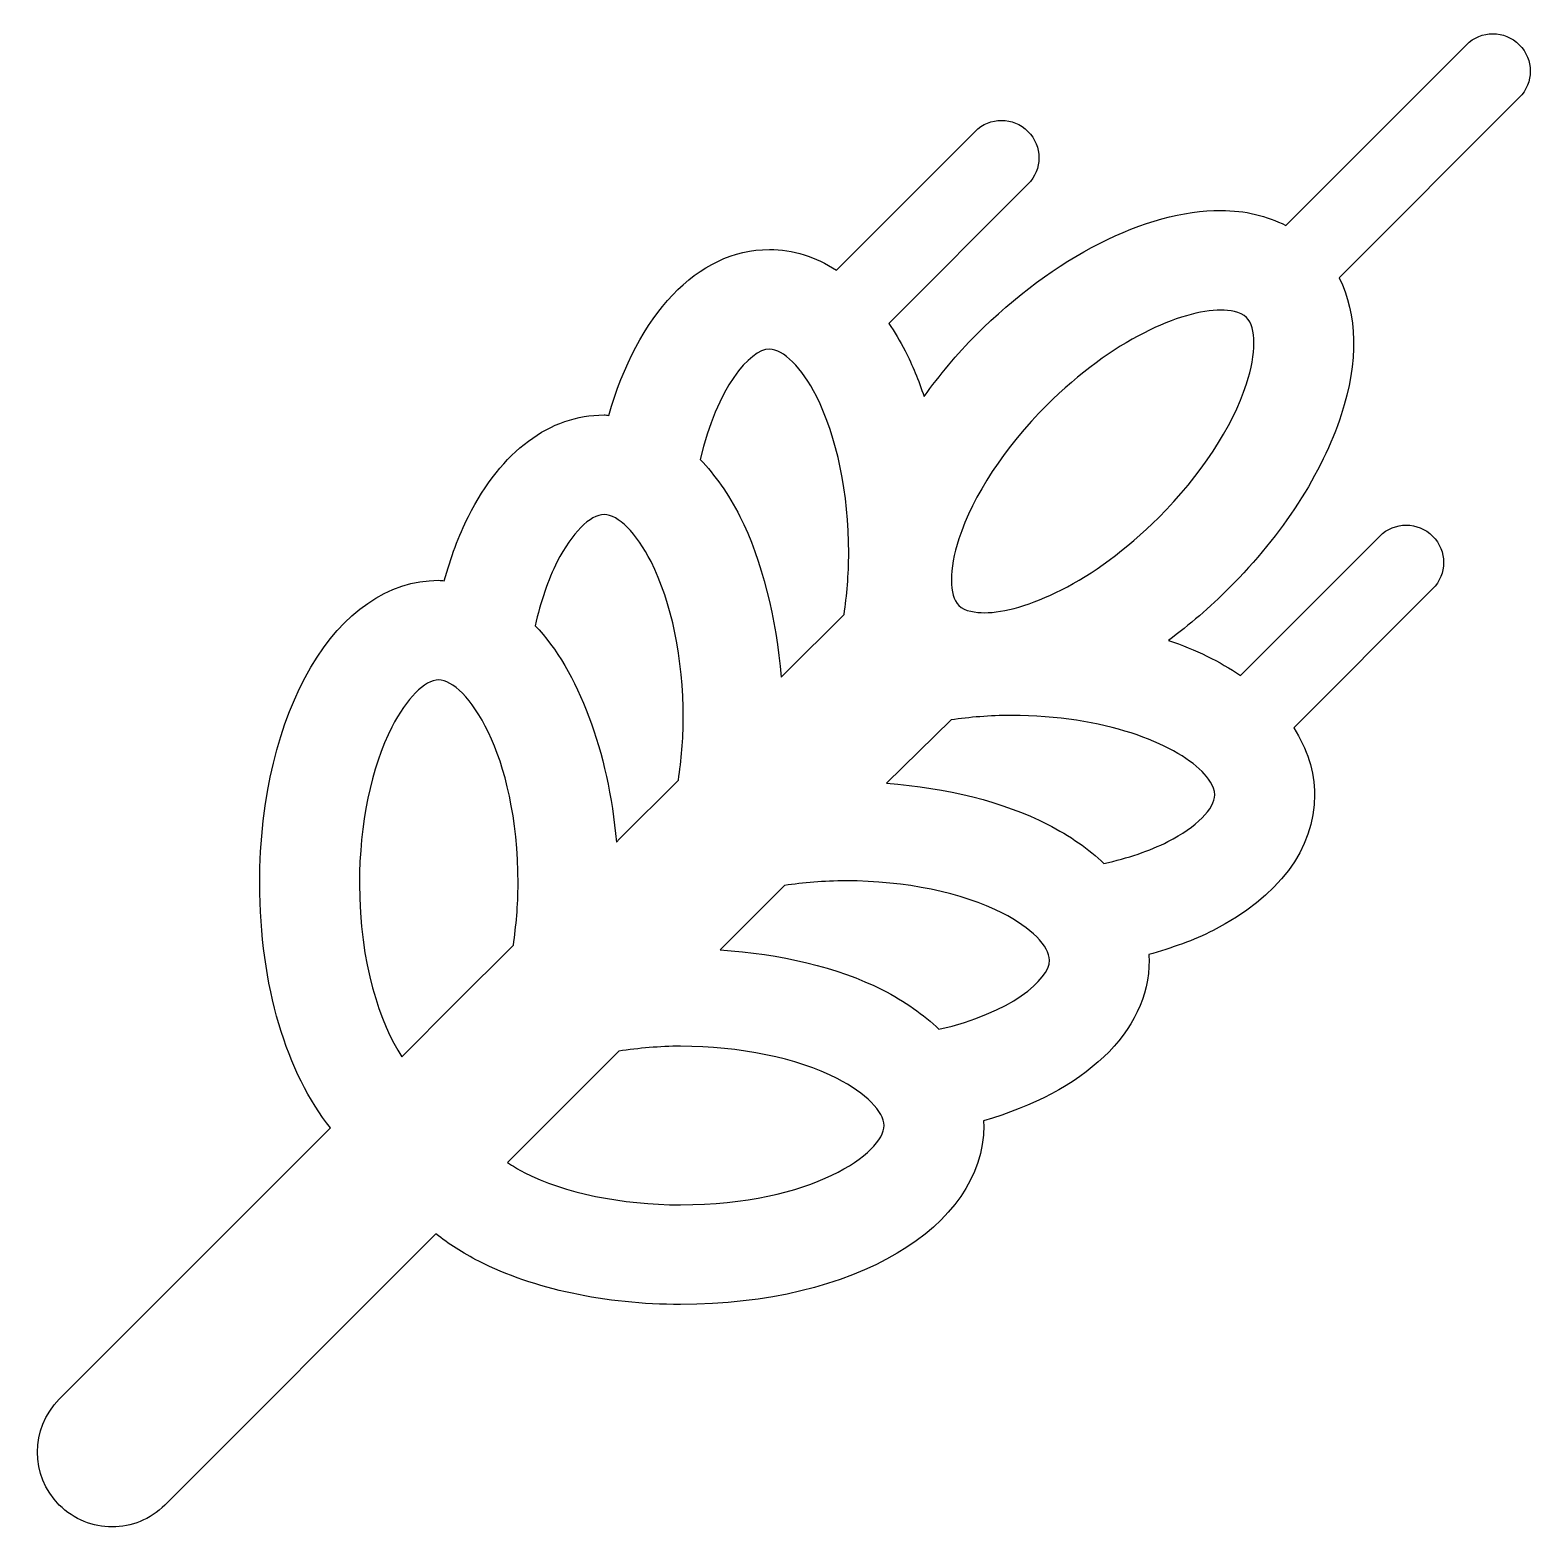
# Model space of a CAD drawing. Header units: centimetres. Extents: x -6.6 to 6.6, y -6.6 to 6.6.
import ezdxf

# ---------------------------------------------------------------- set-up
doc = ezdxf.new("R2010")
doc.units = ezdxf.units.CM
doc.header["$MEASUREMENT"] = 0
doc.layers.add('Layer 1', color=7, linetype='Continuous')

msp = doc.modelspace()

# ---------------------------------------------------------------- linework, layer by layer
at = {"layer": 'Layer 1'}
for points, knots in [([(6.43853, 6.42543), (6.31045, 6.55351), (6.10296, 6.55351), (5.97487, 6.42543), (5.97487, 6.42543), (5.97487, 6.42543), (4.38999, 4.84066), (4.38999, 4.84066), (4.38999, 4.84066), (4.22383, 4.92385), (4.03394, 4.97173), (3.82143, 4.97173), (3.82143, 4.97173), (3.15989, 4.97173), (2.35683, 4.56356), (1.67349, 3.88048), (1.67349, 3.88048), (1.50209, 3.70922), (1.35324, 3.52657), (1.21679, 3.3407), (1.21679, 3.3407), (1.16882, 3.48199), (1.11379, 3.61597), (1.05082, 3.73959), (1.05082, 3.73959), (1.00634, 3.82688), (0.9579, 3.90607), (0.90765, 3.98118), (0.90765, 3.98118), (0.90765, 3.98118), (2.12817, 5.20186), (2.12817, 5.20186), (2.12817, 5.20186), (2.25625, 5.32994), (2.25625, 5.53743), (2.12817, 5.66549), (2.12817, 5.66549), (2.00009, 5.79357), (1.7926, 5.79357), (1.66451, 5.66549), (1.66451, 5.66549), (1.66451, 5.66549), (0.44766, 4.44849), (0.44766, 4.44849), (0.44766, 4.44849), (0.26589, 4.56514), (0.06846, 4.62933), (-0.14016, 4.62933), (-0.14016, 4.62933), (-0.77532, 4.62904), (-1.29814, 4.05114), (-1.54893, 3.17468), (-1.54893, 3.17468), (-1.56298, 3.17524), (-1.57655, 3.17817), (-1.59065, 3.17817), (-1.59065, 3.17817), (-2.06584, 3.17817), (-2.48851, 2.86223), (-2.78096, 2.28846), (-2.78096, 2.28846), (-2.86748, 2.11878), (-2.93479, 1.92572), (-2.99271, 1.724), (-2.99271, 1.724), (-3.00911, 1.72477), (-3.02504, 1.72789), (-3.04161, 1.72789), (-3.04161, 1.72789), (-3.93625, 1.72789), (-4.61083, 0.58455), (-4.61083, -0.93152), (-4.61083, -0.93152), (-4.61083, -1.83248), (-4.37125, -2.5994), (-3.98988, -3.07533), (-3.98988, -3.07533), (-3.98988, -3.07533), (-6.3696, -5.45491), (-6.3696, -5.45491), (-6.3696, -5.45491), (-6.62577, -5.71105), (-6.62577, -6.12605), (-6.3696, -6.3822), (-6.3696, -6.3822), (-6.24152, -6.51031), (-6.07374, -6.57434), (-5.90594, -6.57434), (-5.90594, -6.57434), (-5.73814, -6.57434), (-5.57037, -6.51031), (-5.44228, -6.3822), (-5.44228, -6.3822), (-5.44228, -6.3822), (-3.06505, -4.0051), (-3.06505, -4.0051), (-3.06505, -4.0051), (-2.95575, -4.09204), (-2.83015, -4.17232), (-2.68855, -4.24455), (-2.68855, -4.24455), (-2.20846, -4.48873), (-1.58003, -4.62365), (-0.9187, -4.62365), (-0.9187, -4.62365), (0.59734, -4.62365), (1.74047, -3.94909), (1.74047, -3.05467), (1.74047, -3.05467), (1.74047, -3.04036), (1.73753, -3.02657), (1.73695, -3.01234), (1.73695, -3.01234), (2.61367, -2.76141), (3.19136, -2.23859), (3.19118, -1.60394), (3.19118, -1.60394), (3.19118, -1.5874), (3.18787, -1.57142), (3.18713, -1.55502), (3.18713, -1.55502), (3.38956, -1.49702), (3.58324, -1.4295), (3.75347, -1.34267), (3.75347, -1.34267), (4.32619, -1.05065), (4.6417, -0.62798), (4.6417, -0.15321), (4.6417, -0.15321), (4.64186, 0.05192), (4.57706, 0.25012), (4.45972, 0.4334), (4.45972, 0.4334), (4.45972, 0.4334), (5.67807, 1.65189), (5.67807, 1.65189), (5.67807, 1.65189), (5.80615, 1.77997), (5.80615, 1.98746), (5.67807, 2.11555), (5.67807, 2.11555), (5.55001, 2.24363), (5.3425, 2.24363), (5.21444, 2.11555), (5.21444, 2.11555), (5.21444, 2.11555), (3.99241, 0.89336), (3.99241, 0.89336), (3.99241, 0.89336), (3.81059, 1.01573), (3.59892, 1.11976), (3.3613, 1.20128), (3.3613, 1.20128), (3.54349, 1.33595), (3.72227, 1.48994), (3.89348, 1.66128), (3.89348, 1.66128), (4.36118, 2.12835), (4.71022, 2.66757), (4.87672, 3.18033), (4.87672, 3.18033), (5.0283, 3.64761), (5.01917, 4.06155), (4.85759, 4.38104), (4.85759, 4.38104), (4.85759, 4.38104), (6.43845, 5.96182), (6.43845, 5.96182), (6.43845, 5.96182), (6.56661, 6.08984), (6.56661, 6.29735), (6.43853, 6.42543)], [0, 0, 0, 0, 0.02272727, 0.02272727, 0.02272727, 0.02272727, 0.04545455, 0.04545455, 0.04545455, 0.04545455, 0.06818182, 0.06818182, 0.06818182, 0.06818182, 0.09090909, 0.09090909, 0.09090909, 0.09090909, 0.11363636, 0.11363636, 0.11363636, 0.11363636, 0.13636364, 0.13636364, 0.13636364, 0.13636364, 0.15909091, 0.15909091, 0.15909091, 0.15909091, 0.18181818, 0.18181818, 0.18181818, 0.18181818, 0.20454545, 0.20454545, 0.20454545, 0.20454545, 0.22727273, 0.22727273, 0.22727273, 0.22727273, 0.25, 0.25, 0.25, 0.25, 0.27272727, 0.27272727, 0.27272727, 0.27272727, 0.29545455, 0.29545455, 0.29545455, 0.29545455, 0.31818182, 0.31818182, 0.31818182, 0.31818182, 0.34090909, 0.34090909, 0.34090909, 0.34090909, 0.36363636, 0.36363636, 0.36363636, 0.36363636, 0.38636364, 0.38636364, 0.38636364, 0.38636364, 0.40909091, 0.40909091, 0.40909091, 0.40909091, 0.43181818, 0.43181818, 0.43181818, 0.43181818, 0.45454545, 0.45454545, 0.45454545, 0.45454545, 0.47727273, 0.47727273, 0.47727273, 0.47727273, 0.5, 0.5, 0.5, 0.5, 0.52272727, 0.52272727, 0.52272727, 0.52272727, 0.54545455, 0.54545455, 0.54545455, 0.54545455, 0.56818182, 0.56818182, 0.56818182, 0.56818182, 0.59090909, 0.59090909, 0.59090909, 0.59090909, 0.61363636, 0.61363636, 0.61363636, 0.61363636, 0.63636364, 0.63636364, 0.63636364, 0.63636364, 0.65909091, 0.65909091, 0.65909091, 0.65909091, 0.68181818, 0.68181818, 0.68181818, 0.68181818, 0.70454545, 0.70454545, 0.70454545, 0.70454545, 0.72727273, 0.72727273, 0.72727273, 0.72727273, 0.75, 0.75, 0.75, 0.75, 0.77272727, 0.77272727, 0.77272727, 0.77272727, 0.79545455, 0.79545455, 0.79545455, 0.79545455, 0.81818182, 0.81818182, 0.81818182, 0.81818182, 0.84090909, 0.84090909, 0.84090909, 0.84090909, 0.86363636, 0.86363636, 0.86363636, 0.86363636, 0.88636364, 0.88636364, 0.88636364, 0.88636364, 0.90909091, 0.90909091, 0.90909091, 0.90909091, 0.93181818, 0.93181818, 0.93181818, 0.93181818, 0.95454545, 0.95454545, 0.95454545, 0.95454545, 1, 1, 1, 1]), ([(4.04514, 3.45011), (3.9224, 3.07226), (3.64191, 2.64533), (3.27539, 2.27943), (3.27539, 2.27943), (2.69839, 1.70221), (2.0913, 1.44348), (1.74546, 1.44348), (1.74546, 1.44348), (1.67243, 1.44348), (1.57425, 1.45502), (1.52112, 1.50796), (1.52112, 1.50796), (1.43465, 1.59464), (1.43487, 1.82305), (1.52176, 2.09073), (1.52176, 2.09073), (1.64471, 2.469), (1.92522, 2.89594), (2.29172, 3.26225), (2.29172, 3.26225), (2.86875, 3.83904), (3.47562, 4.09733), (3.82144, 4.09733), (3.82144, 4.09733), (3.89423, 4.09733), (3.9922, 4.08582), (4.0456, 4.03285), (4.0456, 4.03285), (4.13202, 3.94621), (4.13202, 3.71779), (4.04514, 3.45011)], [0, 0, 0, 0, 0.11111111, 0.11111111, 0.11111111, 0.11111111, 0.22222222, 0.22222222, 0.22222222, 0.22222222, 0.33333333, 0.33333333, 0.33333333, 0.33333333, 0.44444444, 0.44444444, 0.44444444, 0.44444444, 0.55555556, 0.55555556, 0.55555556, 0.55555556, 0.66666667, 0.66666667, 0.66666667, 0.66666667, 0.77777778, 0.77777778, 0.77777778, 0.77777778, 1, 1, 1, 1]), ([(-0.13991, 3.75494), (-0.01759, 3.75494), (0.14399, 3.59315), (0.27168, 3.34253), (0.27168, 3.34253), (0.45226, 2.98817), (0.55579, 2.48779), (0.55558, 1.9695), (0.55558, 1.9695), (0.55558, 1.7713), (0.53875, 1.594), (0.51454, 1.42822), (0.51454, 1.42822), (0.51454, 1.42822), (-0.0046, 0.90961), (-0.0046, 0.90961), (-0.0046, 0.90961), (-0.0046, 0.90961), (-0.03572, 0.87849), (-0.03572, 0.87849), (-0.03572, 0.87849), (-0.08014, 1.38641), (-0.2073, 1.91081), (-0.39928, 2.2884), (-0.39928, 2.2884), (-0.50017, 2.4866), (-0.61751, 2.65173), (-0.74636, 2.786), (-0.74636, 2.786), (-0.60145, 3.41582), (-0.31197, 3.75494), (-0.13991, 3.75494)], [0, 0, 0, 0, 0.11111111, 0.11111111, 0.11111111, 0.11111111, 0.22222222, 0.22222222, 0.22222222, 0.22222222, 0.33333333, 0.33333333, 0.33333333, 0.33333333, 0.44444444, 0.44444444, 0.44444444, 0.44444444, 0.55555556, 0.55555556, 0.55555556, 0.55555556, 0.66666667, 0.66666667, 0.66666667, 0.66666667, 0.77777778, 0.77777778, 0.77777778, 0.77777778, 1, 1, 1, 1]), ([(-2.00178, 1.89135), (-1.87412, 2.14196), (-1.71254, 2.30376), (-1.58892, 2.30376), (-1.58892, 2.30376), (-1.46705, 2.30376), (-1.30587, 2.14194), (-1.17842, 1.89178), (-1.17842, 1.89178), (-0.99824, 1.5374), (-0.89495, 1.03704), (-0.89516, 0.51875), (-0.89516, 0.51875), (-0.89508, 0.33259), (-0.91268, 0.15175), (-0.93815, -0.02388), (-0.93815, -0.02388), (-0.93815, -0.02388), (-1.45504, -0.54077), (-1.45504, -0.54077), (-1.45504, -0.54077), (-1.45504, -0.54077), (-1.48229, -0.56802), (-1.48229, -0.56802), (-1.48229, -0.56802), (-1.55135, 0.22578), (-1.81889, 0.93749), (-2.19457, 1.32992), (-2.19457, 1.32992), (-2.14694, 1.53821), (-2.08354, 1.73114), (-2.00178, 1.89135)], [0, 0, 0, 0, 0.11111111, 0.11111111, 0.11111111, 0.11111111, 0.22222222, 0.22222222, 0.22222222, 0.22222222, 0.33333333, 0.33333333, 0.33333333, 0.33333333, 0.44444444, 0.44444444, 0.44444444, 0.44444444, 0.55555556, 0.55555556, 0.55555556, 0.55555556, 0.66666667, 0.66666667, 0.66666667, 0.66666667, 0.77777778, 0.77777778, 0.77777778, 0.77777778, 1, 1, 1, 1]), ([(-2.89838, -1.98398), (-2.89838, -1.98398), (-3.36511, -2.45065), (-3.36511, -2.45065), (-3.36511, -2.45065), (-3.36511, -2.45065), (-3.36511, -2.45065), (-3.36511, -2.45065), (-3.36511, -2.45065), (-3.55265, -2.16093), (-3.73643, -1.63761), (-3.73643, -0.93154), (-3.73643, -0.93154), (-3.73643, -0.41325), (-3.6329, 0.08713), (-3.45232, 0.44107), (-3.45232, 0.44107), (-3.32466, 0.69168), (-3.16329, 0.85348), (-3.04118, 0.85348), (-3.04118, 0.85348), (-2.80507, 0.85348), (-2.34527, 0.22332), (-2.34527, -0.93153), (-2.34527, -0.93153), (-2.34527, -1.12896), (-2.36236, -1.30515), (-2.3858, -1.47139), (-2.3858, -1.47139), (-2.3858, -1.47139), (-2.89838, -1.98398), (-2.89838, -1.98398)], [0, 0, 0, 0, 0.11111111, 0.11111111, 0.11111111, 0.11111111, 0.22222222, 0.22222222, 0.22222222, 0.22222222, 0.33333333, 0.33333333, 0.33333333, 0.33333333, 0.44444444, 0.44444444, 0.44444444, 0.44444444, 0.55555556, 0.55555556, 0.55555556, 0.55555556, 0.66666667, 0.66666667, 0.66666667, 0.66666667, 0.77777778, 0.77777778, 0.77777778, 0.77777778, 1, 1, 1, 1]), ([(3.65493, 0.0517), (3.70615, 0.00005), (3.76743, -0.07723), (3.76743, -0.1528), (3.76743, -0.1528), (3.76743, -0.27491), (3.60603, -0.43627), (3.35606, -0.56394), (3.35606, -0.56394), (3.19596, -0.64559), (3.00319, -0.70893), (2.79504, -0.75658), (2.79504, -0.75658), (2.66145, -0.62924), (2.49794, -0.51308), (2.30175, -0.41323), (2.30175, -0.41323), (1.90953, -0.21328), (1.41611, -0.09147), (0.8885, -0.05186), (0.8885, -0.05186), (0.8885, -0.05186), (1.45365, 0.5035), (1.45365, 0.5035), (1.45365, 0.5035), (1.61595, 0.52673), (1.78949, 0.54271), (1.98282, 0.54271), (1.98282, 0.54271), (2.79889, 0.54269), (3.41072, 0.29591), (3.65493, 0.0517)], [0, 0, 0, 0, 0.11111111, 0.11111111, 0.11111111, 0.11111111, 0.22222222, 0.22222222, 0.22222222, 0.22222222, 0.33333333, 0.33333333, 0.33333333, 0.33333333, 0.44444444, 0.44444444, 0.44444444, 0.44444444, 0.55555556, 0.55555556, 0.55555556, 0.55555556, 0.66666667, 0.66666667, 0.66666667, 0.66666667, 0.77777778, 0.77777778, 0.77777778, 0.77777778, 1, 1, 1, 1]), ([(1.34768, -2.21004), (1.21359, -2.08148), (1.04894, -1.96429), (0.85124, -1.86354), (0.85124, -1.86354), (0.45741, -1.66285), (-0.04824, -1.54919), (-0.57288, -1.51318), (-0.57288, -1.51318), (-0.57288, -1.51318), (-0.00823, -0.94861), (-0.00823, -0.94861), (-0.00823, -0.94861), (0.15809, -0.92514), (0.33433, -0.90808), (0.53189, -0.90808), (0.53189, -0.90808), (1.05018, -0.90808), (1.55056, -1.0114), (1.90471, -1.19198), (1.90471, -1.19198), (2.15511, -1.31964), (2.3169, -1.48143), (2.3169, -1.60396), (2.3169, -1.60396), (2.31688, -1.77594), (1.97792, -2.06521), (1.34768, -2.21004)], [0, 0, 0, 0, 0.125, 0.125, 0.125, 0.125, 0.25, 0.25, 0.25, 0.25, 0.375, 0.375, 0.375, 0.375, 0.5, 0.5, 0.5, 0.5, 0.625, 0.625, 0.625, 0.625, 0.75, 0.75, 0.75, 0.75, 1, 1, 1, 1]), ([(-0.91863, -3.74933), (-1.43692, -3.74933), (-1.93728, -3.64601), (-2.29145, -3.46543), (-2.29145, -3.46543), (-2.34545, -3.43789), (-2.3931, -3.40828), (-2.43811, -3.3783), (-2.43811, -3.3783), (-2.43811, -3.3783), (-1.46127, -2.40151), (-1.46127, -2.40151), (-1.46127, -2.40151), (-1.28567, -2.37606), (-1.1048, -2.35838), (-0.91866, -2.35838), (-0.91866, -2.35838), (-0.40037, -2.35838), (0.09999, -2.4617), (0.45416, -2.64228), (0.45416, -2.64228), (0.70454, -2.76994), (0.86614, -2.93173), (0.86614, -3.05429), (0.86614, -3.05429), (0.86617, -3.29036), (0.23622, -3.74933), (-0.91863, -3.74933)], [0, 0, 0, 0, 0.125, 0.125, 0.125, 0.125, 0.25, 0.25, 0.25, 0.25, 0.375, 0.375, 0.375, 0.375, 0.5, 0.5, 0.5, 0.5, 0.625, 0.625, 0.625, 0.625, 0.75, 0.75, 0.75, 0.75, 1, 1, 1, 1])]:
    msp.add_open_spline(points, degree=3, knots=knots, dxfattribs=at)

doc.saveas('drawing.dxf')
